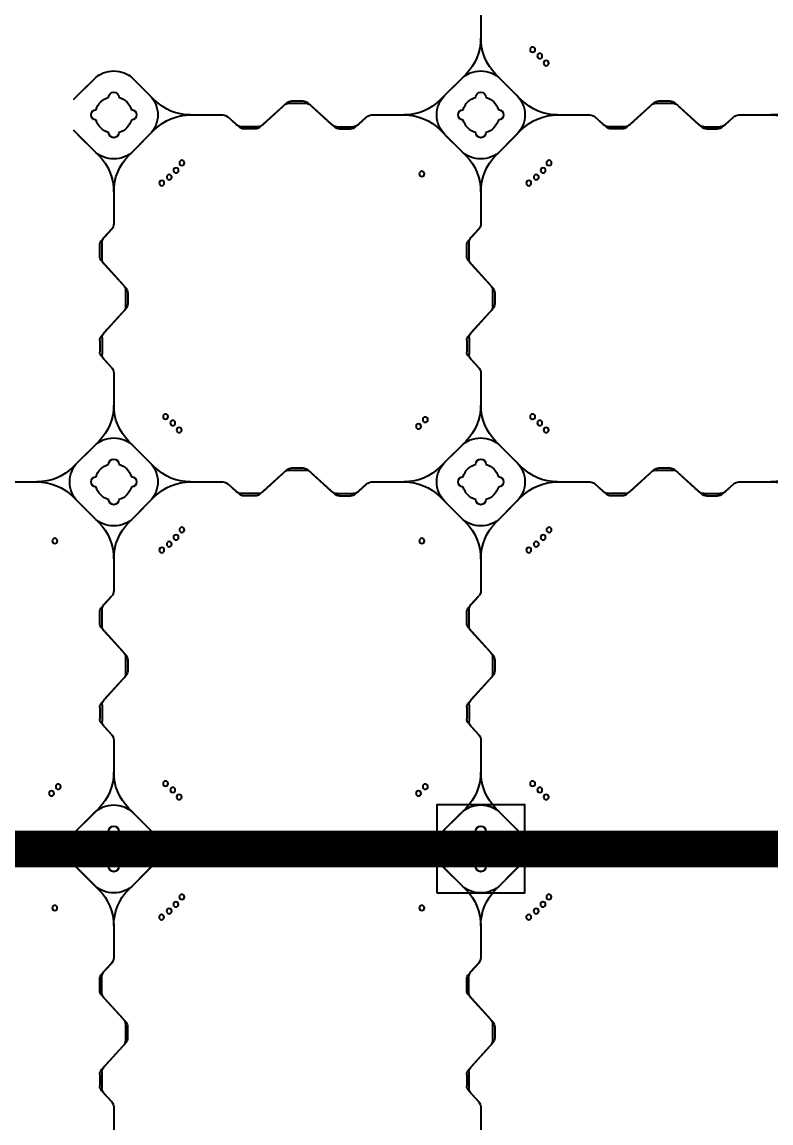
# Model space of a CAD drawing. Header units: millimetres. Extents: x -1612139 to -1260738, y 1141106 to 1536160.
# Drawn here: x -1325144 to -1324124, y 1255438 to 1256938 of the extents above; entities that cross this region are included whole.
import ezdxf

# ---------------------------------------------------------------- set-up
doc = ezdxf.new("R2010")
doc.units = ezdxf.units.MM
doc.header["$LTSCALE"] = 10
doc.layers.get('0').update_dxf_attribs({"linetype": 'CONTINUOUS'})
doc.layers.get('DEFPOINTS').update_dxf_attribs({"linetype": 'CONTINUOUS'})
doc.layers.add('W-FLOAT_BOWL浮筒', color=253, linetype='CONTINUOUS')
doc.styles.add('STANDARD_T3', font='simplex.shx', dxfattribs={"width": 0.7, "bigfont": 'gbcbig.shx'})
doc.dimstyles.new('W&&200', dxfattribs={"dimtxt": 700, "dimasz": 200, "dimexe": 500, "dimexo": 600, "dimgap": 200, "dimtad": 1, "dimdec": 0, "dimzin": 0, "dimdsep": 46, "dimtxsty": 'STANDARD_T3', "dimcen": 0.09, "dimclrd": 1, "dimclre": 1, "dimclrt": 7, "dimazin": 2, "dimtfac": 1, "dimtdec": 0, "dimtix": 1, "dimtmove": 2, "dimatfit": 3, "dimfxl": 100, "dimtolj": 1, "dimtzin": 0, "dimarcsym": 0})

# ---------------------------------------------------------------- blocks, each defined once
blk = doc.blocks.new('蓝色')
at = {"layer": 'W-FLOAT_BOWL浮筒', "color": 5}
for p, q in [((8006.3, 351.6), (8006.3, 395.8)), ((8006.3, 351.8), (8006.3, 395.8)), ((8506.3, 351.6), (8506.3, 395.8)), ((8506.3, 351.8), (8506.3, 395.8)), ((7992.9, 333.2), (8003.7, 345.1)), ((8492.9, 333.2), (8503.7, 345.1)), ((7989.9, 329.7), (8003.7, 344.9)), ((8489.9, 329.7), (8503.7, 344.9)), ((7987.3, 307.7), (7987.3, 323)), ((7990.3, 304.2), (7990.3, 326.5)), ((8487.3, 307.7), (8487.3, 323)), ((8490.3, 304.2), (8490.3, 326.5)), ((7989.9, 301), (8019.7, 268.2)), ((8489.9, 301), (8519.7, 268.2)), ((7992.9, 297.5), (8022.7, 264.7)), ((8492.9, 297.5), (8522.7, 264.7)), ((8022.3, 239.2), (8022.3, 261.5)), ((8025.3, 242.7), (8025.3, 258)), ((8522.3, 239.2), (8522.3, 261.5)), ((8525.3, 242.7), (8525.3, 258)), ((7989.9, 199.7), (8019.7, 232.5)), ((7992.9, 203.2), (8022.7, 236)), ((8489.9, 199.7), (8519.7, 232.5)), ((8492.9, 203.2), (8522.7, 236)), ((7990.3, 196.5), (7990.3, 174.2)), ((8490.3, 196.5), (8490.3, 174.2)), ((7987.3, 193), (7987.3, 177.7)), ((8487.3, 193), (8487.3, 177.7)), ((7989.9, 171), (8003.7, 155.8)), ((7992.9, 167.5), (8003.7, 155.6)), ((8489.9, 171), (8503.7, 155.8)), ((8492.9, 167.5), (8503.7, 155.6)), ((8006.3, 105.1), (8006.3, 149.1)), ((8006.3, 105.1), (8006.3, 148.9)), ((8506.3, 105.1), (8506.3, 149.1)), ((8506.3, 105.1), (8506.3, 148.9)), ((7951.1, 20.9), (7985.8, 55.6)), ((7957.5, 27.2), (7985.8, 55.5)), ((8061.6, 20.9), (8026.8, 55.6)), ((8055.2, 27.2), (8026.8, 55.5)), ((8451.1, 20.9), (8485.8, 55.6)), ((8457.5, 27.2), (8485.8, 55.5)), ((8561.6, 20.9), (8526.8, 55.6)), ((8555.2, 27.2), (8526.8, 55.5)), ((8177, 16.8), (8161.8, 3)), ((8199, 19.4), (8183.7, 19.4)), ((8205.7, 16.8), (8238.5, -13)), ((8307, 16.8), (8274.2, -13)), ((8313.7, 19.4), (8329, 19.4)), ((8335.7, 16.8), (8350.9, 3)), ((8677, 16.8), (8661.8, 3)), ((8699, 19.4), (8683.7, 19.4)), ((8705.7, 16.8), (8738.5, -13)), ((8807, 16.8), (8774.2, -13)), ((8813.7, 19.4), (8829, 19.4)), ((8835.7, 16.8), (8850.9, 3)), ((7857.6, 0.4), (7901.6, 0.4)), ((8110.9, 0.4), (8155.1, 0.4)), ((8357.6, 0.4), (8401.6, 0.4)), ((8610.9, 0.4), (8655.1, 0.4)), ((8857.6, 0.4), (8901.6, 0.4)), ((7979.5, -48.4), (7951.2, -20.1)), ((7979.4, -48.4), (7957.5, -26.5)), ((8033.2, -48.4), (8061.5, -20.1)), ((8055.2, -26.5), (8033.2, -48.4)), ((8245.2, -15.6), (8267.5, -15.6)), ((8479.5, -48.4), (8451.2, -20.1)), ((8479.4, -48.4), (8457.5, -26.5)), ((8533.2, -48.4), (8561.5, -20.1)), ((8555.2, -26.5), (8533.2, -48.4)), ((8745.2, -15.6), (8767.5, -15.6))]:
    blk.add_line(p, q, dxfattribs=at)
for centre in [(8071.6, 93.3), (8571.6, 93.3), (7926, 80.7), (8081.9, 85.1), (8091.1, 75.9), (8426, 80.7), (8581.9, 85.1), (8591.1, 75.9), (8099.2, 65.7), (8599.2, 65.7)]:
    blk.add_circle(centre, 3.5, dxfattribs=at)
for centre, radius, start, end in [((7996.3, 351.8), 10, 317.7263, 0), ((7996.3, 351.6), 10, 317.7263, 0), ((8496.3, 351.8), 10, 317.7263, 0), ((8496.3, 351.6), 10, 317.7263, 0), ((8000.3, 326.5), 10, 137.7263, 180), ((8500.3, 326.5), 10, 137.7263, 180), ((7997.3, 323), 10, 137.7263, 180), ((8497.3, 323), 10, 137.7263, 180), ((7997.3, 307.7), 10, 180, 222.2737), ((8000.3, 304.2), 10, 180, 222.2737), ((8497.3, 307.7), 10, 180, 222.2737), ((8500.3, 304.2), 10, 180, 222.2737), ((8012.3, 261.5), 10, 0, 42.2737), ((8015.3, 258), 10, 0, 42.2737), ((8512.3, 261.5), 10, 0, 42.2737), ((8515.3, 258), 10, 0, 42.2737), ((8015.3, 242.7), 10, 317.7263, 0), ((8515.3, 242.7), 10, 317.7263, 0), ((8012.3, 239.2), 10, 317.7263, 0), ((8512.3, 239.2), 10, 317.7263, 0), ((7997.3, 193), 10, 137.7263, 180), ((8000.3, 196.5), 10, 137.7263, 180), ((8497.3, 193), 10, 137.7263, 180), ((8500.3, 196.5), 10, 137.7263, 180), ((7997.3, 177.7), 10, 180, 222.2737), ((8000.3, 174.2), 10, 180, 222.2737), ((8497.3, 177.7), 10, 180, 222.2737), ((8500.3, 174.2), 10, 180, 222.2737), ((7996.3, 149.1), 10, 0, 42.2737), ((7996.3, 148.9), 10, 0, 42.2737), ((8496.3, 149.1), 10, 0, 42.2737), ((8496.3, 148.9), 10, 0, 42.2737), ((7936.3, 105.1), 70, 315, 0), ((7936.3, 105), 70, 315, 0), ((8076.3, 105.1), 70, 180, 225), ((8076.3, 105), 70, 180, 225), ((8436.3, 105.1), 70, 315, 0), ((8436.3, 105), 70, 315, 0), ((8576.3, 105.1), 70, 180, 225), ((8576.3, 105), 70, 180, 225), ((8006.3, 24.4), 7, 0, 180), ((8006.3, 24.4), 7, 0, 180), ((8506.3, 24.4), 7, 0, 180), ((8506.3, 24.4), 7, 0, 180), ((7901.6, 70.4), 70, 270, 315), ((7984.4, 0.3), 38, 135, 225), ((8006.3, 0.4), 25, 106.2602, 163.7398), ((8006.3, 0.4), 25, 106.2602, 163.7398), ((8006.3, 0.4), 25, 16.2602, 73.7398), ((8006.3, 0.4), 25, 16.2602, 73.7398), ((8028.3, 0.3), 38, 315, 45), ((8111.1, 70.4), 70, 225, 270), ((8183.7, 9.4), 10, 90, 132.2737), ((8199, 9.4), 10, 47.7263, 90), ((8313.7, 9.4), 10, 90, 132.2737), ((8329, 9.4), 10, 47.7263, 90), ((8401.6, 70.4), 70, 270, 315), ((8484.4, 0.3), 38, 135, 225), ((8506.3, 0.4), 25, 106.2602, 163.7398), ((8506.3, 0.4), 25, 106.2602, 163.7398), ((8506.3, 0.4), 25, 16.2602, 73.7398), ((8506.3, 0.4), 25, 16.2602, 73.7398), ((8528.3, 0.3), 38, 315, 45), ((8611.1, 70.4), 70, 225, 270), ((8683.7, 9.4), 10, 90, 132.2737), ((8699, 9.4), 10, 47.7263, 90), ((8813.7, 9.4), 10, 90, 132.2737), ((8829, 9.4), 10, 47.7263, 90), ((8901.6, 70.4), 70, 270, 315), ((7901.7, -69.6), 70, 45, 90), ((7982.3, 0.4), 7, 90, 270), ((7982.3, 0.4), 7, 90, 270), ((8030.3, 0.4), 7, 270, 90), ((8030.3, 0.4), 7, 270, 90), ((8111, -69.6), 70, 90, 135), ((8155.1, 10.4), 10, 270, 312.2737), ((8357.6, 10.4), 10, 227.7263, 270), ((8401.7, -69.6), 70, 45, 90), ((8482.3, 0.4), 7, 90, 270), ((8482.3, 0.4), 7, 90, 270), ((8530.3, 0.4), 7, 270, 90), ((8530.3, 0.4), 7, 270, 90), ((8611, -69.6), 70, 90, 135), ((8655.1, 10.4), 10, 270, 312.2737), ((8857.6, 10.4), 10, 227.7263, 270), ((8006.3, 0.4), 25, 196.2602, 253.7398), ((8006.3, 0.4), 25, 196.2602, 253.7398), ((8006.3, 0.4), 25, 286.2602, 343.7398), ((8006.3, 0.4), 25, 286.2602, 343.7398), ((8245.2, -5.6), 10, 227.7263, 270), ((8267.5, -5.6), 10, 270, 312.2737), ((8506.3, 0.4), 25, 196.2602, 253.7398), ((8506.3, 0.4), 25, 196.2602, 253.7398), ((8506.3, 0.4), 25, 286.2602, 343.7398), ((8506.3, 0.4), 25, 286.2602, 343.7398), ((8745.2, -5.6), 10, 227.7263, 270), ((8767.5, -5.6), 10, 270, 312.2737), ((8006.3, -23.6), 7, 180, 0), ((8006.3, -23.6), 7, 180, 0), ((8506.3, -23.6), 7, 180, 0), ((8506.3, -23.6), 7, 180, 0), ((8006.3, -21.6), 38, 225, 315), ((8006.4, -21.6), 38, 225, 315), ((8506.3, -21.6), 38, 225, 315), ((8506.4, -21.6), 38, 225, 315)]:
    blk.add_arc(centre, radius, start, end, dxfattribs=at)
blk = doc.blocks.new('橙色')
at = {"layer": 'W-FLOAT_BOWL浮筒', "color": 30}
for p, q in [((8473.2, 548.8), (8444.8, 520.5)), ((8451.2, 526.9), (8473.1, 548.8)), ((8526.8, 548.8), (8555.2, 520.5)), ((8526.9, 548.8), (8548.8, 526.9)), ((8973.2, 548.8), (8944.8, 520.5)), ((8951.2, 526.9), (8973.1, 548.8)), ((9026.8, 548.8), (9055.2, 520.5)), ((9026.9, 548.8), (9048.8, 526.9)), ((8667.1, 513.4), (8655.3, 502.6)), ((8696.1, 516), (8673.9, 516)), ((8702.9, 513.4), (8735.6, 483.6)), ((8797.1, 513.4), (8764.4, 483.6)), ((8803.9, 516), (8826.1, 516)), ((8832.9, 513.4), (8844.7, 502.6)), ((9167.1, 513.4), (9155.3, 502.6)), ((9196.1, 516), (9173.9, 516)), ((9202.9, 513.4), (9235.6, 483.6)), ((9297.1, 513.4), (9264.4, 483.6)), ((9303.9, 516), (9326.1, 516)), ((9332.9, 513.4), (9344.7, 502.6)), ((8351.5, 500), (8395.3, 500)), ((8604.6, 500), (8648.5, 500)), ((8851.5, 500), (8895.3, 500)), ((9104.6, 500), (9148.5, 500)), ((9351.5, 500), (9395.3, 500)), ((8742.4, 481), (8757.6, 481)), ((9242.4, 481), (9257.6, 481)), ((8479.5, 444.8), (8444.8, 479.5)), ((8451.2, 473.2), (8479.5, 444.8)), ((8520.5, 444.8), (8555.2, 479.5)), ((8548.8, 473.2), (8520.5, 444.8)), ((8979.5, 444.8), (8944.8, 479.5)), ((8951.2, 473.2), (8979.5, 444.8)), ((9020.5, 444.8), (9055.2, 479.5)), ((9048.8, 473.2), (9020.5, 444.8)), ((8500, 351.3), (8500, 395.4)), ((8500, 351.5), (8500, 395.4)), ((9000, 351.3), (9000, 395.4)), ((9000, 351.5), (9000, 395.4)), ((8483.6, 329.4), (8497.4, 344.5)), ((8486.6, 332.9), (8497.4, 344.7)), ((8983.6, 329.4), (8997.4, 344.5)), ((8986.6, 332.9), (8997.4, 344.7)), ((8481, 307.4), (8481, 322.6)), ((8484, 303.9), (8484, 326.1)), ((8981, 307.4), (8981, 322.6)), ((8984, 303.9), (8984, 326.1)), ((8483.6, 300.6), (8513.4, 267.9)), ((8983.6, 300.6), (9013.4, 267.9)), ((8486.6, 297.1), (8516.4, 264.4)), ((8986.6, 297.1), (9016.4, 264.4)), ((8516, 238.9), (8516, 261.1)), ((8519, 242.4), (8519, 257.6)), ((9016, 238.9), (9016, 261.1)), ((9019, 242.4), (9019, 257.6)), ((8483.6, 199.4), (8513.4, 232.1)), ((8486.6, 202.9), (8516.4, 235.6)), ((8983.6, 199.4), (9013.4, 232.1)), ((8986.6, 202.9), (9016.4, 235.6)), ((8484, 196.1), (8484, 173.9)), ((8984, 196.1), (8984, 173.9)), ((8481, 192.6), (8481, 177.4)), ((8981, 192.6), (8981, 177.4)), ((8483.6, 170.6), (8497.4, 155.5)), ((8486.6, 167.1), (8497.4, 155.3)), ((8983.6, 170.6), (8997.4, 155.5)), ((8986.6, 167.1), (8997.4, 155.3)), ((8500, 104.7), (8500, 148.7)), ((8500, 104.7), (8500, 148.5)), ((9000, 104.7), (9000, 148.7)), ((9000, 104.7), (9000, 148.5)), ((8444.8, 20.5), (8479.5, 55.2)), ((8473.2, 48.8), (8444.8, 20.5)), ((8451.2, 26.8), (8479.5, 55.2)), ((8451.2, 26.9), (8473.1, 48.8)), ((8548.8, 26.8), (8520.5, 55.2)), ((8555.2, 20.5), (8520.5, 55.2)), ((8526.8, 48.8), (8555.2, 20.5)), ((8526.9, 48.8), (8548.8, 26.9)), ((8944.8, 20.5), (8979.5, 55.2)), ((8973.2, 48.8), (8944.8, 20.5)), ((8951.2, 26.8), (8979.5, 55.2)), ((8951.2, 26.9), (8973.1, 48.8)), ((9048.8, 26.8), (9020.5, 55.2)), ((9055.2, 20.5), (9020.5, 55.2)), ((9026.8, 48.8), (9055.2, 20.5)), ((9026.9, 48.8), (9048.8, 26.9)), ((8670.6, 16.4), (8655.5, 2.6)), ((8696.1, 16), (8673.9, 16)), ((8692.6, 19), (8677.4, 19)), ((8699.4, 16.4), (8732.1, -13.4)), ((8800.6, 16.4), (8767.9, -13.4)), ((8803.9, 16), (8826.1, 16)), ((8807.4, 19), (8822.6, 19)), ((8829.4, 16.4), (8844.5, 2.6)), ((9170.6, 16.4), (9155.5, 2.6)), ((9196.1, 16), (9173.9, 16)), ((9192.6, 19), (9177.4, 19)), ((9199.4, 16.4), (9232.1, -13.4)), ((9300.6, 16.4), (9267.9, -13.4)), ((9303.9, 16), (9326.1, 16)), ((9307.4, 19), (9322.6, 19)), ((9329.4, 16.4), (9344.5, 2.6)), ((8351.3, 0), (8395.3, 0)), ((8604.6, 0), (8648.7, 0)), ((8604.6, 0), (8648.5, 0)), ((8667.1, 13.4), (8655.3, 2.6)), ((8702.9, 13.4), (8735.6, -16.4)), ((8797.1, 13.4), (8764.4, -16.4)), ((8832.9, 13.4), (8844.7, 2.6)), ((8851.3, 0), (8895.3, 0)), ((8851.5, 0), (8895.3, 0)), ((9104.6, 0), (9148.7, 0)), ((9104.6, 0), (9148.5, 0)), ((9167.1, 13.4), (9155.3, 2.6)), ((9202.9, 13.4), (9235.6, -16.4)), ((9297.1, 13.4), (9264.4, -16.4)), ((9332.9, 13.4), (9344.7, 2.6)), ((9351.3, 0), (9395.3, 0)), ((9351.5, 0), (9395.3, 0)), ((8473.2, -48.8), (8444.8, -20.5)), ((8479.5, -55.2), (8444.8, -20.5)), ((8451.2, -26.8), (8479.5, -55.2)), ((8473.1, -48.8), (8451.2, -26.9)), ((8520.5, -55.2), (8555.2, -20.5)), ((8548.8, -26.8), (8520.5, -55.2)), ((8526.8, -48.8), (8555.2, -20.5)), ((8548.8, -26.9), (8526.9, -48.8)), ((8738.9, -16), (8761.1, -16)), ((8742.4, -19), (8757.6, -19)), ((8973.2, -48.8), (8944.8, -20.5)), ((8979.5, -55.2), (8944.8, -20.5)), ((8951.2, -26.8), (8979.5, -55.2)), ((8973.1, -48.8), (8951.2, -26.9)), ((9020.5, -55.2), (9055.2, -20.5)), ((9048.8, -26.8), (9020.5, -55.2)), ((9026.8, -48.8), (9055.2, -20.5)), ((9048.8, -26.9), (9026.9, -48.8)), ((9238.9, -16), (9261.1, -16)), ((9242.4, -19), (9257.6, -19)), ((8500, -148.7), (8500, -104.6)), ((8500, -148.5), (8500, -104.6)), ((9000, -148.5), (9000, -104.6)), ((9000, -148.7), (9000, -104.6)), ((8483.6, -170.6), (8497.4, -155.5)), ((8486.6, -167.1), (8497.4, -155.3)), ((8983.6, -170.6), (8997.4, -155.5)), ((8986.6, -167.1), (8997.4, -155.3)), ((8481, -192.6), (8481, -177.4)), ((8484, -196.1), (8484, -173.9)), ((8981, -192.6), (8981, -177.4)), ((8984, -196.1), (8984, -173.9)), ((8483.6, -199.4), (8513.4, -232.1)), ((8486.6, -202.9), (8516.4, -235.6)), ((8983.6, -199.4), (9013.4, -232.1)), ((8986.6, -202.9), (9016.4, -235.6)), ((8516, -261.1), (8516, -238.9)), ((9016, -261.1), (9016, -238.9)), ((8519, -257.6), (8519, -242.4)), ((9019, -257.6), (9019, -242.4)), ((8483.6, -300.6), (8513.4, -267.9)), ((8486.6, -297.1), (8516.4, -264.4)), ((8983.6, -300.6), (9013.4, -267.9)), ((8986.6, -297.1), (9016.4, -264.4)), ((8481, -307.4), (8481, -322.6)), ((8484, -303.9), (8484, -326.1)), ((8981, -307.4), (8981, -322.6)), ((8984, -303.9), (8984, -326.1)), ((8483.6, -329.4), (8497.4, -344.5)), ((8983.6, -329.4), (8997.4, -344.5)), ((8486.6, -332.9), (8497.4, -344.7)), ((8986.6, -332.9), (8997.4, -344.7)), ((8500, -395.3), (8500, -351.3)), ((8500, -395.3), (8500, -351.5)), ((9000, -395.3), (9000, -351.3)), ((9000, -395.3), (9000, -351.5)), ((8444.8, -479.5), (8479.5, -444.8)), ((8451.2, -473.2), (8479.5, -444.8)), ((8548.8, -473.2), (8520.5, -444.8)), ((8555.2, -479.5), (8520.5, -444.8)), ((8944.8, -479.5), (8979.5, -444.8)), ((8951.2, -473.2), (8979.5, -444.8)), ((9055.2, -479.5), (9020.5, -444.8)), ((9048.8, -473.2), (9020.5, -444.8)), ((8451.2, -473.1), (8473.1, -451.2)), ((8526.8, -451.2), (8555.2, -479.5)), ((8973.2, -451.2), (8944.8, -479.5)), ((8951.2, -473.1), (8973.1, -451.2)), ((9026.8, -451.2), (9055.2, -479.5)), ((9026.9, -451.2), (9048.8, -473.1)), ((8667.1, -486.6), (8655.3, -497.4)), ((8670.6, -483.6), (8655.5, -497.4)), ((8696.1, -484), (8673.9, -484)), ((8692.6, -481), (8677.4, -481)), ((8699.4, -483.6), (8732.1, -513.4)), ((8702.9, -486.6), (8735.6, -516.4)), ((8797.1, -486.6), (8764.4, -516.4)), ((8800.6, -483.6), (8767.9, -513.4)), ((8803.9, -484), (8826.1, -484)), ((8807.4, -481), (8822.6, -481)), ((8829.4, -483.6), (8844.5, -497.4)), ((8832.9, -486.6), (8844.7, -497.4)), ((9167.1, -486.6), (9155.3, -497.4)), ((9170.6, -483.6), (9155.5, -497.4)), ((9196.1, -484), (9173.9, -484)), ((9192.6, -481), (9177.4, -481)), ((9199.4, -483.6), (9232.1, -513.4)), ((9202.9, -486.6), (9235.6, -516.4)), ((9297.1, -486.6), (9264.4, -516.4)), ((9300.6, -483.6), (9267.9, -513.4)), ((9303.9, -484), (9326.1, -484)), ((9307.4, -481), (9322.6, -481)), ((9329.4, -483.6), (9344.5, -497.4)), ((9332.9, -486.6), (9344.7, -497.4)), ((8604.6, -500), (8648.7, -500)), ((8604.6, -500), (8648.5, -500)), ((8851.3, -500), (8895.3, -500)), ((8851.5, -500), (8895.3, -500)), ((9104.6, -500), (9148.7, -500)), ((9104.6, -500), (9148.5, -500)), ((9351.3, -500), (9395.3, -500)), ((9351.5, -500), (9395.3, -500)), ((8473.2, -548.8), (8444.8, -520.5)), ((8520.5, -555.2), (8555.2, -520.5)), ((8526.8, -548.8), (8555.2, -520.5)), ((8738.9, -516), (8761.1, -516)), ((8742.4, -519), (8757.6, -519)), ((8973.2, -548.8), (8944.8, -520.5)), ((8979.5, -555.2), (8944.8, -520.5)), ((9020.5, -555.2), (9055.2, -520.5)), ((9026.8, -548.8), (9055.2, -520.5)), ((9238.9, -516), (9261.1, -516)), ((9242.4, -519), (9257.6, -519)), ((8451.2, -526.8), (8479.5, -555.2)), ((8473.1, -548.8), (8451.2, -526.9)), ((8548.8, -526.9), (8526.9, -548.8)), ((8951.2, -526.8), (8979.5, -555.2)), ((8973.1, -548.8), (8951.2, -526.9)), ((9048.8, -526.8), (9020.5, -555.2)), ((9048.8, -526.9), (9026.9, -548.8)), ((9000, -648.5), (9000, -604.6))]:
    blk.add_line(p, q, dxfattribs=at)
for centre in [(8415.2, 424.4), (8580.3, 419.7), (8589, 429.4), (8915.2, 424.4), (9080.3, 419.7), (9089, 429.4), (8424.4, 415.2), (8570.6, 411), (8924.4, 415.2), (9070.6, 411), (8565.3, 92.9), (9065.3, 92.9), (8419.7, 80.3), (8575.6, 84.8), (8584.8, 75.6), (8919.7, 80.3), (9075.6, 84.8), (9084.8, 75.6), (8592.9, 65.3), (9092.9, 65.3), (8589, -70.6), (8915.2, -75.6), (9089, -70.6), (8570.6, -89), (8580.3, -80.3), (8924.4, -84.8), (9070.6, -89), (9080.3, -80.3), (8565.3, -407.1), (9065.3, -407.1), (8575.6, -415.2), (8919.7, -419.7), (9075.6, -415.2), (8584.8, -424.4), (8592.9, -434.7), (9084.8, -424.4), (9092.9, -434.7), (9089, -570.6), (9080.3, -580.3), (9070.6, -589)]:
    blk.add_circle(centre, 3.5, dxfattribs=at)
for centre, radius, start, end in [((8500, 522), 38, 45, 135), ((8500, 522), 38, 45, 135), ((9000, 522), 38, 45, 135), ((9000, 522), 38, 45, 135), ((8478, 500), 38, 135, 225), ((8500, 524), 7, 0, 180), ((8500, 524), 7, 0, 180), ((8522, 500), 38, 315, 45), ((8978, 500), 38, 135, 225), ((9000, 524), 7, 0, 180), ((9000, 524), 7, 0, 180), ((9022, 500), 38, 315, 45), ((8395.3, 570), 70, 270, 315), ((8500, 500), 25, 106.2602, 163.7398), ((8500, 500), 25, 106.2602, 163.7398), ((8500, 500), 25, 16.2602, 73.7398), ((8500, 500), 25, 16.2602, 73.7398), ((8604.7, 570), 70, 225, 270), ((8673.9, 506), 10, 90, 132.2737), ((8696.1, 506), 10, 47.7263, 90), ((8803.9, 506), 10, 90, 132.2737), ((8826.1, 506), 10, 47.7263, 90), ((8895.3, 570), 70, 270, 315), ((9000, 500), 25, 106.2602, 163.7398), ((9000, 500), 25, 106.2602, 163.7398), ((9000, 500), 25, 16.2602, 73.7398), ((9000, 500), 25, 16.2602, 73.7398), ((9104.7, 570), 70, 225, 270), ((9173.9, 506), 10, 90, 132.2737), ((9196.1, 506), 10, 47.7263, 90), ((9303.9, 506), 10, 90, 132.2737), ((9326.1, 506), 10, 47.7263, 90), ((8395.3, 430), 70, 45, 90), ((8476, 500), 7, 90, 270), ((8476, 500), 7, 90, 270), ((8524, 500), 7, 270, 90), ((8524, 500), 7, 270, 90), ((8604.7, 430), 70, 90, 135), ((8648.5, 510), 10, 270, 312.2737), ((8851.5, 510), 10, 227.7263, 270), ((8895.3, 430), 70, 45, 90), ((8976, 500), 7, 90, 270), ((8976, 500), 7, 90, 270), ((9024, 500), 7, 270, 90), ((9024, 500), 7, 270, 90), ((9104.7, 430), 70, 90, 135), ((9148.5, 510), 10, 270, 312.2737), ((9351.5, 510), 10, 227.7263, 270), ((9395.3, 430), 70, 45, 90), ((8500, 500), 25, 196.2602, 253.7398), ((8500, 500), 25, 196.2602, 253.7398), ((8500, 500), 25, 286.2602, 343.7398), ((8500, 500), 25, 286.2602, 343.7398), ((8742.4, 491), 10, 227.7263, 270), ((8757.6, 491), 10, 270, 312.2737), ((9000, 500), 25, 196.2602, 253.7398), ((9000, 500), 25, 196.2602, 253.7398), ((9000, 500), 25, 286.2602, 343.7398), ((9000, 500), 25, 286.2602, 343.7398), ((9242.4, 491), 10, 227.7263, 270), ((9257.6, 491), 10, 270, 312.2737), ((8500, 476), 7, 180, 0), ((8500, 476), 7, 180, 0), ((9000, 476), 7, 180, 0), ((9000, 476), 7, 180, 0), ((8430, 395.3), 70, 0, 45), ((8430, 395.3), 70, 0, 45), ((8570, 395.3), 70, 135, 180), ((8570, 395.3), 70, 135, 180), ((8930, 395.3), 70, 0, 45), ((8930, 395.3), 70, 0, 45), ((9070, 395.3), 70, 135, 180), ((9070, 395.3), 70, 135, 180), ((8490, 351.5), 10, 317.7263, 0), ((8490, 351.3), 10, 317.7263, 0), ((8990, 351.5), 10, 317.7263, 0), ((8990, 351.3), 10, 317.7263, 0), ((8494, 326.1), 10, 137.7263, 180), ((8994, 326.1), 10, 137.7263, 180), ((8491, 322.6), 10, 137.7263, 180), ((8991, 322.6), 10, 137.7263, 180), ((8491, 307.4), 10, 180, 222.2737), ((8494, 303.9), 10, 180, 222.2737), ((8991, 307.4), 10, 180, 222.2737), ((8994, 303.9), 10, 180, 222.2737), ((8506, 261.1), 10, 0, 42.2737), ((8509, 257.6), 10, 0, 42.2737), ((9006, 261.1), 10, 0, 42.2737), ((9009, 257.6), 10, 0, 42.2737), ((8509, 242.4), 10, 317.7263, 0), ((9009, 242.4), 10, 317.7263, 0), ((8506, 238.9), 10, 317.7263, 0), ((9006, 238.9), 10, 317.7263, 0), ((8491, 192.6), 10, 137.7263, 180), ((8494, 196.1), 10, 137.7263, 180), ((8991, 192.6), 10, 137.7263, 180), ((8994, 196.1), 10, 137.7263, 180), ((8491, 177.4), 10, 180, 222.2737), ((8494, 173.9), 10, 180, 222.2737), ((8991, 177.4), 10, 180, 222.2737), ((8994, 173.9), 10, 180, 222.2737), ((8490, 148.7), 10, 0, 42.2737), ((8490, 148.5), 10, 0, 42.2737), ((8990, 148.7), 10, 0, 42.2737), ((8990, 148.5), 10, 0, 42.2737), ((8430, 104.7), 70, 315, 0), ((8430, 104.7), 70, 315, 0), ((8570, 104.7), 70, 180, 225), ((8570, 104.7), 70, 180, 225), ((8930, 104.7), 70, 315, 0), ((8930, 104.7), 70, 315, 0), ((9070, 104.7), 70, 180, 225), ((9070, 104.7), 70, 180, 225), ((8500, 22), 38, 45, 135), ((8500, 22), 38, 45, 135), ((9000, 22), 38, 45, 135), ((9000, 22), 38, 45, 135), ((8500, 24), 7, 0, 180), ((8500, 24), 7, 0, 180), ((8500, 24), 7, 0, 180), ((8500, 24), 7, 0, 180), ((9000, 24), 7, 0, 180), ((9000, 24), 7, 0, 180), ((9000, 24), 7, 0, 180), ((9000, 24), 7, 0, 180), ((8395.3, 70), 70, 270, 315), ((8478, 0), 38, 135, 225), ((8500, 0), 25, 106.2602, 163.7398), ((8500, 0), 25, 106.2602, 163.7398), ((8500, 0), 25, 106.2602, 163.7398), ((8500, 0), 25, 106.2602, 163.7398), ((8500, 0), 25, 16.2602, 73.7398), ((8500, 0), 25, 16.2602, 73.7398), ((8500, 0), 25, 16.2602, 73.7398), ((8500, 0), 25, 16.2602, 73.7398), ((8522, 0), 38, 315, 45), ((8522, 0), 38, 315, 45), ((8604.7, 70), 70, 225, 270), ((8604.7, 70), 70, 225, 270), ((8673.9, 6), 10, 90, 132.2737), ((8677.4, 9), 10, 90, 132.2737), ((8692.6, 9), 10, 47.7263, 90), ((8696.1, 6), 10, 47.7263, 90), ((8803.9, 6), 10, 90, 132.2737), ((8807.4, 9), 10, 90, 132.2737), ((8822.6, 9), 10, 47.7263, 90), ((8826.1, 6), 10, 47.7263, 90), ((8895.3, 70), 70, 270, 315), ((8895.3, 70), 70, 270, 315), ((8978, 0), 38, 135, 225), ((8978, 0), 38, 135, 225), ((9000, 0), 25, 106.2602, 163.7398), ((9000, 0), 25, 106.2602, 163.7398), ((9000, 0), 25, 106.2602, 163.7398), ((9000, 0), 25, 106.2602, 163.7398), ((9000, 0), 25, 16.2602, 73.7398), ((9000, 0), 25, 16.2602, 73.7398), ((9000, 0), 25, 16.2602, 73.7398), ((9000, 0), 25, 16.2602, 73.7398), ((9022, 0), 38, 315, 45), ((9022, 0), 38, 315, 45), ((9104.7, 70), 70, 225, 270), ((9104.7, 70), 70, 225, 270), ((9173.9, 6), 10, 90, 132.2737), ((9177.4, 9), 10, 90, 132.2737), ((9192.6, 9), 10, 47.7263, 90), ((9196.1, 6), 10, 47.7263, 90), ((9303.9, 6), 10, 90, 132.2737), ((9307.4, 9), 10, 90, 132.2737), ((9322.6, 9), 10, 47.7263, 90), ((9326.1, 6), 10, 47.7263, 90), ((9395.3, 70), 70, 270, 315), ((8395.3, -70), 70, 45, 90), ((8476, 0), 7, 90, 270), ((8476, 0), 7, 90, 270), ((8476, 0), 7, 90, 270), ((8476, 0), 7, 90, 270), ((8524, 0), 7, 270, 90), ((8524, 0), 7, 270, 90), ((8524, 0), 7, 270, 90), ((8524, 0), 7, 270, 90), ((8604.7, -70), 70, 90, 135), ((8604.7, -70), 70, 90, 135), ((8648.5, 10), 10, 270, 312.2737), ((8648.7, 10), 10, 270, 312.2737), ((8851.3, 10), 10, 227.7263, 270), ((8851.5, 10), 10, 227.7263, 270), ((8895.3, -70), 70, 45, 90), ((8895.3, -70), 70, 45, 90), ((8976, 0), 7, 90, 270), ((8976, 0), 7, 90, 270), ((8976, 0), 7, 90, 270), ((8976, 0), 7, 90, 270), ((9024, 0), 7, 270, 90), ((9024, 0), 7, 270, 90), ((9024, 0), 7, 270, 90), ((9024, 0), 7, 270, 90), ((9104.7, -70), 70, 90, 135), ((9104.7, -70), 70, 90, 135), ((9148.5, 10), 10, 270, 312.2737), ((9148.7, 10), 10, 270, 312.2737), ((9351.3, 10), 10, 227.7263, 270), ((9351.5, 10), 10, 227.7263, 270), ((9395.3, -70), 70, 45, 90), ((8500, 0), 25, 196.2602, 253.7398), ((8500, 0), 25, 196.2602, 253.7398), ((8500, 0), 25, 196.2602, 253.7398), ((8500, 0), 25, 196.2602, 253.7398), ((8500, 0), 25, 286.2602, 343.7398), ((8500, 0), 25, 286.2602, 343.7398), ((8500, 0), 25, 286.2602, 343.7398), ((8500, 0), 25, 286.2602, 343.7398), ((8738.9, -6), 10, 227.7263, 270), ((8761.1, -6), 10, 270, 312.2737), ((9000, 0), 25, 196.2602, 253.7398), ((9000, 0), 25, 196.2602, 253.7398), ((9000, 0), 25, 196.2602, 253.7398), ((9000, 0), 25, 196.2602, 253.7398), ((9000, 0), 25, 286.2602, 343.7398), ((9000, 0), 25, 286.2602, 343.7398), ((9000, 0), 25, 286.2602, 343.7398), ((9000, 0), 25, 286.2602, 343.7398), ((9238.9, -6), 10, 227.7263, 270), ((9261.1, -6), 10, 270, 312.2737), ((8500, -24), 7, 180, 0), ((8500, -24), 7, 180, 0), ((8500, -24), 7, 180, 0), ((8500, -24), 7, 180, 0), ((8742.4, -9), 10, 227.7263, 270), ((8757.6, -9), 10, 270, 312.2737), ((9000, -24), 7, 180, 0), ((9000, -24), 7, 180, 0), ((9000, -24), 7, 180, 0), ((9000, -24), 7, 180, 0), ((9242.4, -9), 10, 227.7263, 270), ((9257.6, -9), 10, 270, 312.2737), ((8500, -22), 38, 225, 315), ((8500, -22), 38, 225, 315), ((8430, -104.7), 70, 0, 45), ((8430, -104.7), 70, 0, 45), ((8570, -104.7), 70, 135, 180), ((8570, -104.7), 70, 135, 180), ((9000, -22), 38, 225, 315), ((9000, -22), 38, 225, 315), ((8930, -104.7), 70, 0, 45), ((8930, -104.7), 70, 0, 45), ((9070, -104.7), 70, 135, 180), ((9070, -104.7), 70, 135, 180), ((8490, -148.5), 10, 317.7263, 0), ((8490, -148.7), 10, 317.7263, 0), ((8990, -148.5), 10, 317.7263, 0), ((8990, -148.7), 10, 317.7263, 0), ((8491, -177.4), 10, 137.7263, 180), ((8494, -173.9), 10, 137.7263, 180), ((8991, -177.4), 10, 137.7263, 180), ((8994, -173.9), 10, 137.7263, 180), ((8491, -192.6), 10, 180, 222.2737), ((8991, -192.6), 10, 180, 222.2737), ((8494, -196.1), 10, 180, 222.2737), ((8994, -196.1), 10, 180, 222.2737), ((8506, -238.9), 10, 0, 42.2737), ((8509, -242.4), 10, 0, 42.2737), ((9006, -238.9), 10, 0, 42.2737), ((9009, -242.4), 10, 0, 42.2737), ((8506, -261.1), 10, 317.7263, 0), ((8509, -257.6), 10, 317.7263, 0), ((9006, -261.1), 10, 317.7263, 0), ((9009, -257.6), 10, 317.7263, 0), ((8494, -303.9), 10, 137.7263, 180), ((8994, -303.9), 10, 137.7263, 180), ((8491, -307.4), 10, 137.7263, 180), ((8991, -307.4), 10, 137.7263, 180), ((8491, -322.6), 10, 180, 222.2737), ((8494, -326.1), 10, 180, 222.2737), ((8991, -322.6), 10, 180, 222.2737), ((8994, -326.1), 10, 180, 222.2737), ((8490, -351.3), 10, 0, 42.2737), ((8490, -351.5), 10, 0, 42.2737), ((8990, -351.3), 10, 0, 42.2737), ((8990, -351.5), 10, 0, 42.2737), ((8430, -395.3), 70, 315, 0), ((8430, -395.3), 70, 315, 0), ((8570, -395.3), 70, 180, 225), ((8570, -395.3), 70, 180, 225), ((8930, -395.3), 70, 315, 0), ((8930, -395.3), 70, 315, 0), ((9070, -395.3), 70, 180, 225), ((9070, -395.3), 70, 180, 225), ((8500, -478), 38, 45, 135), ((9000, -478), 38, 45, 135), ((9000, -478), 38, 45, 135), ((8500, -500), 25, 106.2602, 163.7398), ((8500, -500), 25, 106.2602, 163.7398), ((8500, -500), 25, 106.2602, 163.7398), ((8500, -476), 7, 0, 180), ((8500, -476), 7, 0, 180), ((8500, -476), 7, 0, 180), ((8500, -500), 25, 16.2602, 73.7398), ((8500, -500), 25, 16.2602, 73.7398), ((8500, -500), 25, 16.2602, 73.7398), ((8522, -500), 38, 315, 45), ((8604.7, -430), 70, 225, 270), ((8604.7, -430), 70, 225, 270), ((8895.3, -430), 70, 270, 315), ((8895.3, -430), 70, 270, 315), ((8978, -500), 38, 135, 225), ((8978, -500), 38, 135, 225), ((9000, -500), 25, 106.2602, 163.7398), ((9000, -500), 25, 106.2602, 163.7398), ((9000, -500), 25, 106.2602, 163.7398), ((9000, -500), 25, 106.2602, 163.7398), ((9000, -476), 7, 0, 180), ((9000, -476), 7, 0, 180), ((9000, -476), 7, 0, 180), ((9000, -476), 7, 0, 180), ((9000, -500), 25, 16.2602, 73.7398), ((9000, -500), 25, 16.2602, 73.7398), ((9000, -500), 25, 16.2602, 73.7398), ((9000, -500), 25, 16.2602, 73.7398), ((9022, -500), 38, 315, 45), ((9022, -500), 38, 315, 45), ((9104.7, -430), 70, 225, 270), ((9104.7, -430), 70, 225, 270), ((9395.3, -430), 70, 270, 315), ((8476, -500), 7, 90, 270), ((8476, -500), 7, 90, 270), ((8476, -500), 7, 90, 270), ((8524, -500), 7, 270, 90), ((8524, -500), 7, 270, 90), ((8524, -500), 7, 270, 90), ((8673.9, -494), 10, 90, 132.2737), ((8677.4, -491), 10, 90, 132.2737), ((8692.6, -491), 10, 47.7263, 90), ((8696.1, -494), 10, 47.7263, 90), ((8803.9, -494), 10, 90, 132.2737), ((8807.4, -491), 10, 90, 132.2737), ((8822.6, -491), 10, 47.7263, 90), ((8826.1, -494), 10, 47.7263, 90), ((8976, -500), 7, 90, 270), ((8976, -500), 7, 90, 270), ((8976, -500), 7, 90, 270), ((8976, -500), 7, 90, 270), ((9024, -500), 7, 270, 90), ((9024, -500), 7, 270, 90), ((9024, -500), 7, 270, 90), ((9024, -500), 7, 270, 90), ((9173.9, -494), 10, 90, 132.2737), ((9177.4, -491), 10, 90, 132.2737), ((9192.6, -491), 10, 47.7263, 90), ((9196.1, -494), 10, 47.7263, 90), ((9303.9, -494), 10, 90, 132.2737), ((9307.4, -491), 10, 90, 132.2737), ((9322.6, -491), 10, 47.7263, 90), ((9326.1, -494), 10, 47.7263, 90), ((8500, -500), 25, 196.2602, 253.7398), ((8500, -500), 25, 196.2602, 253.7398), ((8500, -500), 25, 196.2602, 253.7398), ((8500, -500), 25, 286.2602, 343.7398), ((8500, -500), 25, 286.2602, 343.7398), ((8500, -500), 25, 286.2602, 343.7398), ((8604.7, -570), 70, 90, 135), ((8604.7, -570), 70, 90, 135), ((8648.5, -490), 10, 270, 312.2737), ((8648.7, -490), 10, 270, 312.2737), ((8851.3, -490), 10, 227.7263, 270), ((8851.5, -490), 10, 227.7263, 270), ((8895.3, -570), 70, 45, 90), ((8895.3, -570), 70, 45, 90), ((9000, -500), 25, 196.2602, 253.7398), ((9000, -500), 25, 196.2602, 253.7398), ((9000, -500), 25, 196.2602, 253.7398), ((9000, -500), 25, 196.2602, 253.7398), ((9000, -500), 25, 286.2602, 343.7398), ((9000, -500), 25, 286.2602, 343.7398), ((9000, -500), 25, 286.2602, 343.7398), ((9000, -500), 25, 286.2602, 343.7398), ((9104.7, -570), 70, 90, 135), ((9104.7, -570), 70, 90, 135), ((9148.5, -490), 10, 270, 312.2737), ((9148.7, -490), 10, 270, 312.2737), ((9351.3, -490), 10, 227.7263, 270), ((9351.5, -490), 10, 227.7263, 270), ((9395.3, -570), 70, 45, 90), ((8500, -524), 7, 180, 0), ((8500, -524), 7, 180, 0), ((8500, -524), 7, 180, 0), ((8738.9, -506), 10, 227.7263, 270), ((8742.4, -509), 10, 227.7263, 270), ((8757.6, -509), 10, 270, 312.2737), ((8761.1, -506), 10, 270, 312.2737), ((9000, -524), 7, 180, 0), ((9000, -524), 7, 180, 0), ((9000, -524), 7, 180, 0), ((9000, -524), 7, 180, 0), ((9238.9, -506), 10, 227.7263, 270), ((9242.4, -509), 10, 227.7263, 270), ((9257.6, -509), 10, 270, 312.2737), ((9261.1, -506), 10, 270, 312.2737), ((8500, -522), 38, 225, 315), ((8500, -522), 38, 225, 315), ((9000, -522), 38, 225, 315), ((9000, -522), 38, 225, 315), ((8930, -604.7), 70, 0, 45), ((9070, -604.7), 70, 135, 180)]:
    blk.add_arc(centre, radius, start, end, dxfattribs=at)
blk = doc.blocks.new('*D193')
at = {"color": 1, "lineweight": -2, "transparency": 16777216}
for p, q in [((-1333518.8, 1269731.8), (-1333518.8, 1270331.8)), ((-1324518.8, 1269731.8), (-1324518.8, 1270331.8)), ((-1324718.8, 1269831.8), (-1333318.8, 1269831.8))]:
    blk.add_line(p, q, dxfattribs=at)
at = {"color": 1, "transparency": 16777216}
for points in [[(-1333318.8, 1269865.1), (-1333318.8, 1269798.5), (-1333518.8, 1269831.8)], [(-1324718.8, 1269865.1), (-1324718.8, 1269798.5), (-1324518.8, 1269831.8)]]:
    blk.add_solid(points, dxfattribs=at)
at = {"layer": 'DEFPOINTS', "color": 0, "transparency": 16777216}
for p in [(-1333518.8, 1269831.8), (-1324518.8, 1268311.5), (-1333518.8, 1256311.5)]:
    blk.add_point(p, dxfattribs=at)
at = {"color": 7, "transparency": 16777216, "insert": (-1329018.8, 1270381.8), "char_height": 700, "attachment_point": 5, "style": 'STANDARD_T3'}
blk.add_mtext('\\A1;9000', dxfattribs=at)
blk = doc.blocks.new('*D183')
at = {"color": 1, "lineweight": -2, "transparency": 16777216}
for p, q in [((-1333518.8, 1271320.9), (-1333518.8, 1271920.9)), ((-1311518.8, 1271320.9), (-1311518.8, 1271920.9)), ((-1333318.8, 1271420.9), (-1311718.8, 1271420.9))]:
    blk.add_line(p, q, dxfattribs=at)
at = {"color": 1, "transparency": 16777216}
for points in [[(-1333318.8, 1271454.3), (-1333318.8, 1271387.6), (-1333518.8, 1271420.9)], [(-1311718.8, 1271454.3), (-1311718.8, 1271387.6), (-1311518.8, 1271420.9)]]:
    blk.add_solid(points, dxfattribs=at)
at = {"layer": 'DEFPOINTS', "color": 0, "transparency": 16777216}
for p in [(-1311518.8, 1271420.9), (-1333518.8, 1256311.5), (-1311518.8, 1253811.5)]:
    blk.add_point(p, dxfattribs=at)
at = {"color": 7, "transparency": 16777216, "insert": (-1321828.2, 1271970.9), "char_height": 700, "attachment_point": 5, "style": 'STANDARD_T3'}
blk.add_mtext('\\A1;22000', dxfattribs=at)
blk = doc.blocks.new('LGZ')
at = {"color": 6}
blk.add_lwpolyline([(-60, -60), (60, -60), (60, 60), (-60, 60)], close=True, dxfattribs=at)

msp = doc.modelspace()

# ---------------------------------------------------------------- linework, layer by layer
at = {"color": 6, "const_width": 50}
msp.add_lwpolyline([(-1333018.8, 1255811.5), (-1324018.8, 1255811.5), (-1324018.8, 1267811.5), (-1323018.8, 1267811.5), (-1323018.8, 1255811.5), (-1313018.8, 1255811.5), (-1313018.8, 1267811.5), (-1312018.8, 1267811.5), (-1312018.8, 1253811.5)], dxfattribs=at)

# ---------------------------------------------------------------- block references
at = {"xscale": -1, "rotation": 180}
for name, p in [('橙色', (-1333518.8, 1256311.5)), ('蓝色', (-1333025.2, 1255811.8))]:
    msp.add_blockref(name, p, dxfattribs=at)
msp.add_blockref('LGZ', (-1324518.8, 1255811.5))

# ---------------------------------------------------------------- dimensions: what is measured, and where the dimension line sits
dim = msp.add_linear_dim(base=(-1311518.8, 1271420.9), p1=(-1333518.8, 1256311.5), p2=(-1311518.8, 1253811.5), dimstyle='W&&200', override={"dimfxlon": 1})
dim.commit()
dim.dimension.update_dxf_attribs({"geometry": '*D183', "text_midpoint": (-1321828.2, 1271970.9), "dimtype": 160})
dim = msp.add_linear_dim(base=(-1333518.8, 1269831.8), p1=(-1324518.8, 1268311.5), p2=(-1333518.8, 1256311.5), dimstyle='W&&200', override={"dimfxlon": 1})
dim.commit()
dim.dimension.update_dxf_attribs({"geometry": '*D193', "text_midpoint": (-1329018.8, 1270381.8)})

doc.saveas('drawing.dxf')
